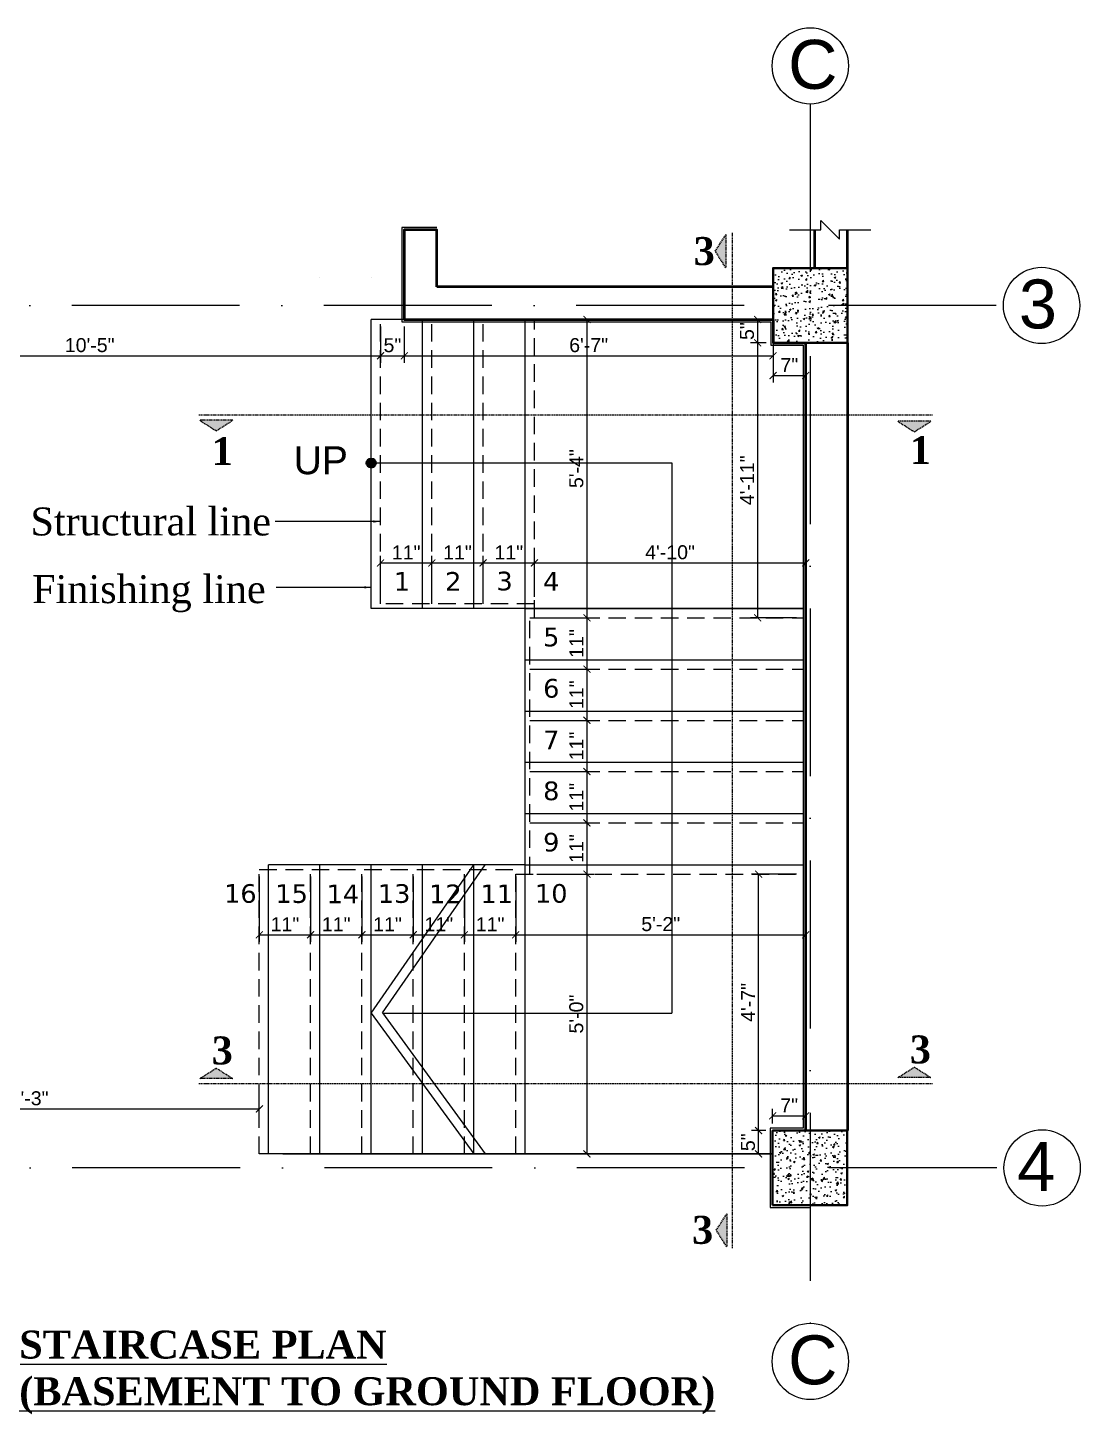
# Model space of a CAD drawing. Header units: inches. Extents: x 10755 to 33653, y -10992 to 10708.
# Drawn here: x 25445 to 25670.7, y 4046.9 to 4344.3 of the extents above; entities that cross this region are included whole.
import ezdxf

# ---------------------------------------------------------------- set-up
doc = ezdxf.new("R2010")
doc.units = ezdxf.units.IN
doc.header["$MEASUREMENT"] = 0
doc.linetypes.add('ACAD_ISO10W100', pattern=[18, 12, -3, 0, -3])
doc.linetypes.add('HIDDEN', pattern=[0.375, 0.25, -0.125])
for name, color, linetype, lineweight in [('arrow line', 54, 'Continuous', 9), ('beam in plan', 241, 'HIDDEN', 20), ('centerline', 9, 'ACAD_ISO10W100', 5), ('col', 1, 'Continuous', 30), ('dimension element- 8', 5, 'Continuous', 13), ('DIMINSION', 5, 'Continuous', 15), ('hatch', 33, 'Continuous', 5), ('hatch- rcc', 252, 'Continuous', 5), ('hidden line', 4, 'HIDDEN', 9), ('Pillar', 11, 'Continuous', 25), ('plaster line', 160, 'Continuous', 9), ('STAIRCASE', 143, 'Continuous', 15), ('Text', 150, 'Continuous', 18), ('text detail- 8', 115, 'Continuous', 18), ('text- 8', 115, 'Continuous', 18), ('title text 1', 113, 'Continuous', 25), ('wall', 1, 'Continuous', 35)]:
    doc.layers.add(name, color=color, linetype=linetype, lineweight=lineweight)
doc.layers.add('T-TEXT', color=230, linetype='Continuous')
doc.layers.get('DIMINSION').off()
doc.styles.add('arial', font='arial.ttf')
doc.styles.add('Prajwal', font='stylu.ttf', dxfattribs={"height": 9})
doc.styles.get("Standard").update_dxf_attribs({"font": 'arial.ttf'})
doc.styles.add('suren', font='times.ttf', dxfattribs={"height": 4})
doc.dimstyles.new('s3', dxfattribs={"dimscale": 3, "dimtxt": 1, "dimasz": 0.5, "dimexe": 0.5, "dimexo": 0.5, "dimgap": 0.25, "dimtad": 1, "dimzin": 3, "dimdsep": 46, "dimlunit": 4, "dimtxsty": 'Standard', "dimblk": 'ARCHTICK', "dimcen": 0, "dimclrd": 256, "dimclre": 256, "dimclrt": 6, "dimadec": 0, "dimazin": 0, "dimtfac": 0.5, "dimtix": 1, "dimtmove": 1, "dimatfit": 3, "dimfxl": 0.5, "dimfrac": 1, "dimtolj": 1, "dimtzin": 0, "dimarcsym": 1})

# ---------------------------------------------------------------- blocks, each defined once
blk = doc.blocks.new('ETERWEWE')
at = {"layer": 'hatch- rcc', "linetype": 'Continuous', "ltscale": 30}
h = blk.add_hatch(dxfattribs=at)
h.set_pattern_fill('AR-CONC', color=256, scale=0.5, style=0)
h.set_pattern_definition([(50, (0, 0), (3.586300913, -0.313760675), [0.375, -4.125]), (355, (0, 0), (-0.69375667, 3.76096067), [0.3, -3.3]), (100.4514445, (0.299, -0.026), (2.89254423, 3.447199955), [0.31870096, -3.50571056]), (46.1842, (0, 1), (5.33620665, -0.8275964), [0.5625, -6.1875]), (96.6356355, (0.4447, 0.931), (4.67330973, 4.870593), [0.47805171, -5.2585688]), (351.184164, (0, 1), (4.67330973, 4.870593), [0.45, -4.95]), (21, (0.5, 0.75), (2.98453526, -2.013094453), [0.375, -4.125]), (326, (0.5, 0.75), (1.21657666, 3.625750225), [0.3, -3.3]), (71.4514447, (0.7487, 0.5822), (4.20111188, 1.612655764), [0.31870095, -3.50571056]), (37.5, (0, 0), (0.060799277, 1.664469269), [0, -3.26, 0, -3.35, 0, -3.3125]), (7.5, (0, 0), (1.315347687, 1.97205856), [0, -1.91, 0, -3.185, 0, -1.2625]), (327.5, (-1.115, 0), (2.669112181, -0.112774359), [0, -1.25, 0, -3.9, 0, -5.175]), (317.5, (-1.615, 0), (2.915930847, 0.50052491), [0, -1.625, 0, -2.59, 0, -3.675])])
h.paths.add_polyline_path([(159423.23, -3794.58), (159439.23, -3794.58), (159439.23, -3778.58), (159423.23, -3778.58)])
at = {"layer": 'col', "linetype": 'Continuous', "ltscale": 30}
blk.add_lwpolyline([(159423.23, -3794.58), (159423.23, -3778.58), (159439.23, -3778.58), (159439.23, -3794.58), (159423.23, -3794.58)], dxfattribs=at)
blk = doc.blocks.new('_ArchTick')
at = {"color": 0, "const_width": 0.15}
blk.add_lwpolyline([(-0.5, -0.5), (0.5, 0.5)], dxfattribs=at)
blk = doc.blocks.new('*D2065')
at = {"layer": 'Defpoints', "color": 0, "transparency": 16777216}
for p in [(10750.19, -696.71), (10739.19, -705.47), (10750.19, -705.47)]:
    blk.add_point(p, dxfattribs=at)
at = {"layer": 'dimension element- 8', "lineweight": -2, "transparency": 16777216}
for p, q in [((10739.19, -703.97), (10739.19, -695.21)), ((10750.19, -703.97), (10750.19, -695.21)), ((10739.19, -696.71), (10750.19, -696.71))]:
    blk.add_line(p, q, dxfattribs=at)
at = {"layer": 'dimension element- 8', "lineweight": -2, "transparency": 16777216, "xscale": 1.5, "yscale": 1.5, "zscale": 1.5, "rotation": 180}
blk.add_blockref('_ArchTick', (10739.19, -696.71), dxfattribs=at)
at = {"layer": 'dimension element- 8', "lineweight": -2, "transparency": 16777216, "xscale": 1.5, "yscale": 1.5, "zscale": 1.5}
blk.add_blockref('_ArchTick', (10750.19, -696.71), dxfattribs=at)
at = {"layer": 'dimension element- 8', "color": 6, "transparency": 16777216, "insert": (10744.69, -694.45), "char_height": 3, "attachment_point": 5}
blk.add_mtext('\\A1;11"', dxfattribs=at)
blk = doc.blocks.new('*D2066')
at = {"layer": 'Defpoints', "color": 0, "transparency": 16777216}
for p in [(10761.19, -696.71), (10750.19, -705.47), (10761.19, -705.47)]:
    blk.add_point(p, dxfattribs=at)
at = {"layer": 'dimension element- 8', "lineweight": -2, "transparency": 16777216}
for p, q in [((10750.19, -703.97), (10750.19, -695.21)), ((10761.19, -703.97), (10761.19, -695.21)), ((10750.19, -696.71), (10761.19, -696.71))]:
    blk.add_line(p, q, dxfattribs=at)
at = {"layer": 'dimension element- 8', "lineweight": -2, "transparency": 16777216, "xscale": 1.5, "yscale": 1.5, "zscale": 1.5, "rotation": 180}
blk.add_blockref('_ArchTick', (10750.19, -696.71), dxfattribs=at)
at = {"layer": 'dimension element- 8', "lineweight": -2, "transparency": 16777216, "xscale": 1.5, "yscale": 1.5, "zscale": 1.5}
blk.add_blockref('_ArchTick', (10761.19, -696.71), dxfattribs=at)
at = {"layer": 'dimension element- 8', "color": 6, "transparency": 16777216, "insert": (10755.69, -694.45), "char_height": 3, "attachment_point": 5}
blk.add_mtext('\\A1;11"', dxfattribs=at)
blk = doc.blocks.new('*D2067')
at = {"layer": 'Defpoints', "color": 0, "transparency": 16777216}
for p in [(10772.2, -696.71), (10761.19, -705.47), (10772.2, -705.51)]:
    blk.add_point(p, dxfattribs=at)
at = {"layer": 'dimension element- 8', "lineweight": -2, "transparency": 16777216}
for p, q in [((10761.19, -703.97), (10761.19, -695.21)), ((10772.2, -704.01), (10772.2, -695.21)), ((10761.19, -696.71), (10772.2, -696.71))]:
    blk.add_line(p, q, dxfattribs=at)
at = {"layer": 'dimension element- 8', "lineweight": -2, "transparency": 16777216, "xscale": 1.5, "yscale": 1.5, "zscale": 1.5, "rotation": 180}
blk.add_blockref('_ArchTick', (10761.19, -696.71), dxfattribs=at)
at = {"layer": 'dimension element- 8', "lineweight": -2, "transparency": 16777216, "xscale": 1.5, "yscale": 1.5, "zscale": 1.5}
blk.add_blockref('_ArchTick', (10772.2, -696.71), dxfattribs=at)
at = {"layer": 'dimension element- 8', "color": 6, "transparency": 16777216, "insert": (10766.7, -694.45), "char_height": 3, "attachment_point": 5}
blk.add_mtext('\\A1;11"', dxfattribs=at)
blk = doc.blocks.new('*D2050')
at = {"layer": 'Defpoints', "color": 0, "transparency": 16777216}
for p in [(10830.38, -696.71), (10772.2, -705.51), (10830.38, -706.47)]:
    blk.add_point(p, dxfattribs=at)
at = {"layer": 'dimension element- 8', "lineweight": -2, "transparency": 16777216}
for p, q in [((10772.2, -704.01), (10772.2, -695.21)), ((10830.38, -704.97), (10830.38, -695.21)), ((10772.2, -696.71), (10830.38, -696.71))]:
    blk.add_line(p, q, dxfattribs=at)
at = {"layer": 'dimension element- 8', "lineweight": -2, "transparency": 16777216, "xscale": 1.5, "yscale": 1.5, "zscale": 1.5, "rotation": 180}
blk.add_blockref('_ArchTick', (10772.2, -696.71), dxfattribs=at)
at = {"layer": 'dimension element- 8', "lineweight": -2, "transparency": 16777216, "xscale": 1.5, "yscale": 1.5, "zscale": 1.5}
blk.add_blockref('_ArchTick', (10830.38, -696.71), dxfattribs=at)
at = {"layer": 'dimension element- 8', "color": 6, "transparency": 16777216, "insert": (10801.29, -694.43), "char_height": 3, "attachment_point": 5}
blk.add_mtext('\\A1;4\'-10"', dxfattribs=at)
blk = doc.blocks.new('*D2068')
at = {"layer": 'Defpoints', "color": 0, "transparency": 16777216}
for p in [(10772.2, -644.47), (10772.2, -708.47), (10783.47, -708.47)]:
    blk.add_point(p, dxfattribs=at)
at = {"layer": 'dimension element- 8', "lineweight": -2, "transparency": 16777216}
for p, q in [((10773.7, -644.47), (10784.97, -644.47)), ((10783.47, -644.47), (10783.47, -708.47)), ((10773.7, -708.47), (10784.97, -708.47))]:
    blk.add_line(p, q, dxfattribs=at)
at = {"layer": 'dimension element- 8', "lineweight": -2, "transparency": 16777216, "xscale": 1.5, "yscale": 1.5, "zscale": 1.5}
for p, rotation in [((10783.47, -644.47), 90), ((10783.47, -708.47), 270)]:
    blk.add_blockref('_ArchTick', p, dxfattribs=dict(at, rotation=rotation))
at = {"layer": 'dimension element- 8', "color": 6, "transparency": 16777216, "insert": (10781.2, -676.47), "char_height": 3, "attachment_point": 5, "rotation": 90}
blk.add_mtext('\\A1;5\'-4"', dxfattribs=at)
blk = doc.blocks.new('*D2069')
at = {"layer": 'Defpoints', "color": 0, "transparency": 16777216}
for p in [(10772.2, -708.47), (10771.2, -719.47), (10783.47, -719.47)]:
    blk.add_point(p, dxfattribs=at)
at = {"layer": 'dimension element- 8', "lineweight": -2, "transparency": 16777216}
for p, q in [((10773.7, -708.47), (10784.97, -708.47)), ((10783.47, -708.47), (10783.47, -719.47)), ((10772.7, -719.47), (10784.97, -719.47))]:
    blk.add_line(p, q, dxfattribs=at)
at = {"layer": 'dimension element- 8', "lineweight": -2, "transparency": 16777216, "xscale": 1.5, "yscale": 1.5, "zscale": 1.5}
for p, rotation in [((10783.47, -708.47), 90), ((10783.47, -719.47), 270)]:
    blk.add_blockref('_ArchTick', p, dxfattribs=dict(at, rotation=rotation))
at = {"layer": 'dimension element- 8', "color": 6, "transparency": 16777216, "insert": (10781.21, -713.97), "char_height": 3, "attachment_point": 5, "rotation": 90}
blk.add_mtext('\\A1;11"', dxfattribs=at)
blk = doc.blocks.new('*D2070')
at = {"layer": 'Defpoints', "color": 0, "transparency": 16777216}
for p in [(10771.2, -719.47), (10771.2, -730.47), (10783.47, -730.47)]:
    blk.add_point(p, dxfattribs=at)
at = {"layer": 'dimension element- 8', "lineweight": -2, "transparency": 16777216}
for p, q in [((10772.7, -719.47), (10784.97, -719.47)), ((10783.47, -719.47), (10783.47, -730.47)), ((10772.7, -730.47), (10784.97, -730.47))]:
    blk.add_line(p, q, dxfattribs=at)
at = {"layer": 'dimension element- 8', "lineweight": -2, "transparency": 16777216, "xscale": 1.5, "yscale": 1.5, "zscale": 1.5}
for p, rotation in [((10783.47, -719.47), 90), ((10783.47, -730.47), 270)]:
    blk.add_blockref('_ArchTick', p, dxfattribs=dict(at, rotation=rotation))
at = {"layer": 'dimension element- 8', "color": 6, "transparency": 16777216, "insert": (10781.21, -724.97), "char_height": 3, "attachment_point": 5, "rotation": 90}
blk.add_mtext('\\A1;11"', dxfattribs=at)
blk = doc.blocks.new('*D2071')
at = {"layer": 'Defpoints', "color": 0, "transparency": 16777216}
for p in [(10771.2, -730.47), (10771.2, -741.47), (10783.47, -741.47)]:
    blk.add_point(p, dxfattribs=at)
at = {"layer": 'dimension element- 8', "lineweight": -2, "transparency": 16777216}
for p, q in [((10772.7, -730.47), (10784.97, -730.47)), ((10783.47, -730.47), (10783.47, -741.47)), ((10772.7, -741.47), (10784.97, -741.47))]:
    blk.add_line(p, q, dxfattribs=at)
at = {"layer": 'dimension element- 8', "lineweight": -2, "transparency": 16777216, "xscale": 1.5, "yscale": 1.5, "zscale": 1.5}
for p, rotation in [((10783.47, -730.47), 90), ((10783.47, -741.47), 270)]:
    blk.add_blockref('_ArchTick', p, dxfattribs=dict(at, rotation=rotation))
at = {"layer": 'dimension element- 8', "color": 6, "transparency": 16777216, "insert": (10781.21, -735.97), "char_height": 3, "attachment_point": 5, "rotation": 90}
blk.add_mtext('\\A1;11"', dxfattribs=at)
blk = doc.blocks.new('*D2072')
at = {"layer": 'Defpoints', "color": 0, "transparency": 16777216}
for p in [(10771.2, -741.47), (10771.2, -752.47), (10783.47, -752.47)]:
    blk.add_point(p, dxfattribs=at)
at = {"layer": 'dimension element- 8', "lineweight": -2, "transparency": 16777216}
for p, q in [((10772.7, -741.47), (10784.97, -741.47)), ((10783.47, -741.47), (10783.47, -752.47)), ((10772.7, -752.47), (10784.97, -752.47))]:
    blk.add_line(p, q, dxfattribs=at)
at = {"layer": 'dimension element- 8', "lineweight": -2, "transparency": 16777216, "xscale": 1.5, "yscale": 1.5, "zscale": 1.5}
for p, rotation in [((10783.47, -741.47), 90), ((10783.47, -752.47), 270)]:
    blk.add_blockref('_ArchTick', p, dxfattribs=dict(at, rotation=rotation))
at = {"layer": 'dimension element- 8', "color": 6, "transparency": 16777216, "insert": (10781.21, -746.97), "char_height": 3, "attachment_point": 5, "rotation": 90}
blk.add_mtext('\\A1;11"', dxfattribs=at)
blk = doc.blocks.new('*D2073')
at = {"layer": 'Defpoints', "color": 0, "transparency": 16777216}
for p in [(10771.2, -752.47), (10771.2, -763.47), (10783.47, -763.47)]:
    blk.add_point(p, dxfattribs=at)
at = {"layer": 'dimension element- 8', "lineweight": -2, "transparency": 16777216}
for p, q in [((10772.7, -752.47), (10784.97, -752.47)), ((10783.47, -752.47), (10783.47, -763.47)), ((10772.7, -763.47), (10784.97, -763.47))]:
    blk.add_line(p, q, dxfattribs=at)
at = {"layer": 'dimension element- 8', "lineweight": -2, "transparency": 16777216, "xscale": 1.5, "yscale": 1.5, "zscale": 1.5}
for p, rotation in [((10783.47, -752.47), 90), ((10783.47, -763.47), 270)]:
    blk.add_blockref('_ArchTick', p, dxfattribs=dict(at, rotation=rotation))
at = {"layer": 'dimension element- 8', "color": 6, "transparency": 16777216, "insert": (10781.21, -757.97), "char_height": 3, "attachment_point": 5, "rotation": 90}
blk.add_mtext('\\A1;11"', dxfattribs=at)
blk = doc.blocks.new('*D2074')
at = {"layer": 'Defpoints', "color": 0, "transparency": 16777216}
for p in [(10771.2, -763.47), (10770.2, -823.47), (10783.47, -823.47)]:
    blk.add_point(p, dxfattribs=at)
at = {"layer": 'dimension element- 8', "lineweight": -2, "transparency": 16777216}
for p, q in [((10772.7, -763.47), (10784.97, -763.47)), ((10783.47, -763.47), (10783.47, -823.47)), ((10771.7, -823.47), (10784.97, -823.47))]:
    blk.add_line(p, q, dxfattribs=at)
at = {"layer": 'dimension element- 8', "lineweight": -2, "transparency": 16777216, "xscale": 1.5, "yscale": 1.5, "zscale": 1.5}
for p, rotation in [((10783.47, -763.47), 90), ((10783.47, -823.47), 270)]:
    blk.add_blockref('_ArchTick', p, dxfattribs=dict(at, rotation=rotation))
at = {"layer": 'dimension element- 8', "color": 6, "transparency": 16777216, "insert": (10781.19, -793.47), "char_height": 3, "attachment_point": 5, "rotation": 90}
blk.add_mtext('\\A1;5\'-0"', dxfattribs=at)
blk = doc.blocks.new('*D2075')
at = {"layer": 'Defpoints', "color": 0, "transparency": 16777216}
for p in [(10713.19, -762.5), (10724.19, -762.5), (10724.19, -776.47)]:
    blk.add_point(p, dxfattribs=at)
at = {"layer": 'dimension element- 8', "lineweight": -2, "transparency": 16777216}
for p, q in [((10713.19, -764), (10713.19, -777.97)), ((10724.19, -764), (10724.19, -777.97)), ((10713.19, -776.47), (10724.19, -776.47))]:
    blk.add_line(p, q, dxfattribs=at)
at = {"layer": 'dimension element- 8', "lineweight": -2, "transparency": 16777216, "xscale": 1.5, "yscale": 1.5, "zscale": 1.5, "rotation": 180}
blk.add_blockref('_ArchTick', (10713.19, -776.47), dxfattribs=at)
at = {"layer": 'dimension element- 8', "lineweight": -2, "transparency": 16777216, "xscale": 1.5, "yscale": 1.5, "zscale": 1.5}
blk.add_blockref('_ArchTick', (10724.19, -776.47), dxfattribs=at)
at = {"layer": 'dimension element- 8', "color": 6, "transparency": 16777216, "insert": (10718.69, -774.21), "char_height": 3, "attachment_point": 5}
blk.add_mtext('\\A1;11"', dxfattribs=at)
blk = doc.blocks.new('*D2076')
at = {"layer": 'Defpoints', "color": 0, "transparency": 16777216}
for p in [(10724.19, -762.5), (10735.19, -762.49), (10735.19, -776.47)]:
    blk.add_point(p, dxfattribs=at)
at = {"layer": 'dimension element- 8', "lineweight": -2, "transparency": 16777216}
for p, q in [((10724.19, -764), (10724.19, -777.97)), ((10735.19, -763.99), (10735.19, -777.97)), ((10724.19, -776.47), (10735.19, -776.47))]:
    blk.add_line(p, q, dxfattribs=at)
at = {"layer": 'dimension element- 8', "lineweight": -2, "transparency": 16777216, "xscale": 1.5, "yscale": 1.5, "zscale": 1.5, "rotation": 180}
blk.add_blockref('_ArchTick', (10724.19, -776.47), dxfattribs=at)
at = {"layer": 'dimension element- 8', "lineweight": -2, "transparency": 16777216, "xscale": 1.5, "yscale": 1.5, "zscale": 1.5}
blk.add_blockref('_ArchTick', (10735.19, -776.47), dxfattribs=at)
at = {"layer": 'dimension element- 8', "color": 6, "transparency": 16777216, "insert": (10729.69, -774.21), "char_height": 3, "attachment_point": 5}
blk.add_mtext('\\A1;11"', dxfattribs=at)
blk = doc.blocks.new('*D2077')
at = {"layer": 'Defpoints', "color": 0, "transparency": 16777216}
for p in [(10735.19, -762.49), (10746.19, -762.49), (10746.19, -776.47)]:
    blk.add_point(p, dxfattribs=at)
at = {"layer": 'dimension element- 8', "lineweight": -2, "transparency": 16777216}
for p, q in [((10735.19, -763.99), (10735.19, -777.97)), ((10746.19, -763.99), (10746.19, -777.97)), ((10735.19, -776.47), (10746.19, -776.47))]:
    blk.add_line(p, q, dxfattribs=at)
at = {"layer": 'dimension element- 8', "lineweight": -2, "transparency": 16777216, "xscale": 1.5, "yscale": 1.5, "zscale": 1.5, "rotation": 180}
blk.add_blockref('_ArchTick', (10735.19, -776.47), dxfattribs=at)
at = {"layer": 'dimension element- 8', "lineweight": -2, "transparency": 16777216, "xscale": 1.5, "yscale": 1.5, "zscale": 1.5}
blk.add_blockref('_ArchTick', (10746.19, -776.47), dxfattribs=at)
at = {"layer": 'dimension element- 8', "color": 6, "transparency": 16777216, "insert": (10740.69, -774.21), "char_height": 3, "attachment_point": 5}
blk.add_mtext('\\A1;11"', dxfattribs=at)
blk = doc.blocks.new('*D2078')
at = {"layer": 'Defpoints', "color": 0, "transparency": 16777216}
for p in [(10746.19, -762.49), (10757.19, -762.48), (10757.19, -776.47)]:
    blk.add_point(p, dxfattribs=at)
at = {"layer": 'dimension element- 8', "lineweight": -2, "transparency": 16777216}
for p, q in [((10746.19, -763.99), (10746.19, -777.97)), ((10757.19, -763.98), (10757.19, -777.97)), ((10746.19, -776.47), (10757.19, -776.47))]:
    blk.add_line(p, q, dxfattribs=at)
at = {"layer": 'dimension element- 8', "lineweight": -2, "transparency": 16777216, "xscale": 1.5, "yscale": 1.5, "zscale": 1.5, "rotation": 180}
blk.add_blockref('_ArchTick', (10746.19, -776.47), dxfattribs=at)
at = {"layer": 'dimension element- 8', "lineweight": -2, "transparency": 16777216, "xscale": 1.5, "yscale": 1.5, "zscale": 1.5}
blk.add_blockref('_ArchTick', (10757.19, -776.47), dxfattribs=at)
at = {"layer": 'dimension element- 8', "color": 6, "transparency": 16777216, "insert": (10751.69, -774.21), "char_height": 3, "attachment_point": 5}
blk.add_mtext('\\A1;11"', dxfattribs=at)
blk = doc.blocks.new('*D2079')
at = {"layer": 'Defpoints', "color": 0, "transparency": 16777216}
for p in [(10757.19, -762.48), (10768.2, -762.48), (10768.2, -776.47)]:
    blk.add_point(p, dxfattribs=at)
at = {"layer": 'dimension element- 8', "lineweight": -2, "transparency": 16777216}
for p, q in [((10757.19, -763.98), (10757.19, -777.97)), ((10768.2, -763.98), (10768.2, -777.97)), ((10757.19, -776.47), (10768.2, -776.47))]:
    blk.add_line(p, q, dxfattribs=at)
at = {"layer": 'dimension element- 8', "lineweight": -2, "transparency": 16777216, "xscale": 1.5, "yscale": 1.5, "zscale": 1.5, "rotation": 180}
blk.add_blockref('_ArchTick', (10757.19, -776.47), dxfattribs=at)
at = {"layer": 'dimension element- 8', "lineweight": -2, "transparency": 16777216, "xscale": 1.5, "yscale": 1.5, "zscale": 1.5}
blk.add_blockref('_ArchTick', (10768.2, -776.47), dxfattribs=at)
at = {"layer": 'dimension element- 8', "color": 6, "transparency": 16777216, "insert": (10762.7, -774.21), "char_height": 3, "attachment_point": 5}
blk.add_mtext('\\A1;11"', dxfattribs=at)
blk = doc.blocks.new('*D2080')
at = {"layer": 'Defpoints', "color": 0, "transparency": 16777216}
for p in [(10768.2, -762.48), (10830.38, -763.67), (10830.38, -776.47)]:
    blk.add_point(p, dxfattribs=at)
at = {"layer": 'dimension element- 8', "lineweight": -2, "transparency": 16777216}
for p, q in [((10768.2, -763.98), (10768.2, -777.97)), ((10830.38, -765.17), (10830.38, -777.97)), ((10768.2, -776.47), (10830.38, -776.47))]:
    blk.add_line(p, q, dxfattribs=at)
at = {"layer": 'dimension element- 8', "lineweight": -2, "transparency": 16777216, "xscale": 1.5, "yscale": 1.5, "zscale": 1.5, "rotation": 180}
blk.add_blockref('_ArchTick', (10768.2, -776.47), dxfattribs=at)
at = {"layer": 'dimension element- 8', "lineweight": -2, "transparency": 16777216, "xscale": 1.5, "yscale": 1.5, "zscale": 1.5}
blk.add_blockref('_ArchTick', (10830.38, -776.47), dxfattribs=at)
at = {"layer": 'dimension element- 8', "color": 6, "transparency": 16777216, "insert": (10799.29, -774.19), "char_height": 3, "attachment_point": 5}
blk.add_mtext('\\A1;5\'-2"', dxfattribs=at)
blk = doc.blocks.new('*D2081')
at = {"layer": 'Defpoints', "color": 0, "transparency": 16777216}
for p in [(10713.19, -813.83), (10614.43, -818.47), (10713.19, -818.47)]:
    blk.add_point(p, dxfattribs=at)
at = {"layer": 'dimension element- 8', "lineweight": -2, "transparency": 16777216}
for p, q in [((10614.43, -816.97), (10614.43, -812.33)), ((10614.43, -813.83), (10713.19, -813.83)), ((10713.19, -816.97), (10713.19, -812.33))]:
    blk.add_line(p, q, dxfattribs=at)
at = {"layer": 'dimension element- 8', "lineweight": -2, "transparency": 16777216, "xscale": 1.5, "yscale": 1.5, "zscale": 1.5, "rotation": 180}
blk.add_blockref('_ArchTick', (10614.43, -813.83), dxfattribs=at)
at = {"layer": 'dimension element- 8', "lineweight": -2, "transparency": 16777216, "xscale": 1.5, "yscale": 1.5, "zscale": 1.5}
blk.add_blockref('_ArchTick', (10713.19, -813.83), dxfattribs=at)
at = {"layer": 'dimension element- 8', "color": 6, "transparency": 16777216, "insert": (10663.81, -811.55), "char_height": 3, "attachment_point": 5}
blk.add_mtext('\\A1;8\'-3"', dxfattribs=at)
blk = doc.blocks.new('*D2082')
at = {"layer": 'Defpoints', "color": 0, "transparency": 16777216}
for p in [(10820.29, -818.47), (10823.3, -818.47), (10822.8, -823.47)]:
    blk.add_point(p, dxfattribs=at)
at = {"layer": 'dimension element- 8', "lineweight": -2, "transparency": 16777216}
for p, q in [((10821.8, -818.47), (10818.79, -818.47)), ((10820.29, -823.47), (10820.29, -818.47)), ((10821.3, -823.47), (10818.79, -823.47))]:
    blk.add_line(p, q, dxfattribs=at)
at = {"layer": 'dimension element- 8', "lineweight": -2, "transparency": 16777216, "xscale": 1.5, "yscale": 1.5, "zscale": 1.5}
for p, rotation in [((10820.29, -818.47), 90), ((10820.29, -823.47), 270)]:
    blk.add_blockref('_ArchTick', p, dxfattribs=dict(at, rotation=rotation))
at = {"layer": 'dimension element- 8', "color": 6, "transparency": 16777216, "insert": (10818.02, -820.97), "char_height": 3, "attachment_point": 5, "rotation": 90}
blk.add_mtext('\\A1;5"', dxfattribs=at)
blk = doc.blocks.new('*D2083')
at = {"layer": 'Defpoints', "color": 0, "transparency": 16777216}
for p in [(10830.38, -815.31), (10823.3, -818.47), (10830.38, -818.47)]:
    blk.add_point(p, dxfattribs=at)
at = {"layer": 'dimension element- 8', "lineweight": -2, "transparency": 16777216}
for p, q in [((10823.3, -816.97), (10823.3, -813.81)), ((10830.38, -816.97), (10830.38, -813.81)), ((10823.3, -815.31), (10830.38, -815.31))]:
    blk.add_line(p, q, dxfattribs=at)
at = {"layer": 'dimension element- 8', "lineweight": -2, "transparency": 16777216, "xscale": 1.5, "yscale": 1.5, "zscale": 1.5, "rotation": 180}
blk.add_blockref('_ArchTick', (10823.3, -815.31), dxfattribs=at)
at = {"layer": 'dimension element- 8', "lineweight": -2, "transparency": 16777216, "xscale": 1.5, "yscale": 1.5, "zscale": 1.5}
blk.add_blockref('_ArchTick', (10830.38, -815.31), dxfattribs=at)
at = {"layer": 'dimension element- 8', "color": 6, "transparency": 16777216, "insert": (10826.84, -813.06), "char_height": 3, "attachment_point": 5}
blk.add_mtext('\\A1;7"', dxfattribs=at)
blk = doc.blocks.new('*D2084')
at = {"layer": 'Defpoints', "color": 0, "transparency": 16777216}
for p in [(10820.29, -763.47), (10829.88, -763.47), (10823.3, -818.47)]:
    blk.add_point(p, dxfattribs=at)
at = {"layer": 'dimension element- 8', "lineweight": -2, "transparency": 16777216}
for p, q in [((10828.38, -763.47), (10818.79, -763.47)), ((10820.29, -818.47), (10820.29, -763.47)), ((10821.8, -818.47), (10818.79, -818.47))]:
    blk.add_line(p, q, dxfattribs=at)
at = {"layer": 'dimension element- 8', "lineweight": -2, "transparency": 16777216, "xscale": 1.5, "yscale": 1.5, "zscale": 1.5}
for p, rotation in [((10820.29, -763.47), 90), ((10820.29, -818.47), 270)]:
    blk.add_blockref('_ArchTick', p, dxfattribs=dict(at, rotation=rotation))
at = {"layer": 'dimension element- 8', "color": 6, "transparency": 16777216, "insert": (10818.04, -790.97), "char_height": 3, "attachment_point": 5, "rotation": 90}
blk.add_mtext('\\A1;4\'-7"', dxfattribs=at)
blk = doc.blocks.new('*D2051')
at = {"layer": 'Defpoints', "color": 0, "transparency": 16777216}
for p in [(10823.38, -644.47), (10820.08, -649.47), (10823.38, -649.47)]:
    blk.add_point(p, dxfattribs=at)
at = {"layer": 'dimension element- 8', "lineweight": -2, "transparency": 16777216}
for p, q in [((10821.88, -644.47), (10818.58, -644.47)), ((10820.08, -644.47), (10820.08, -649.47)), ((10821.88, -649.47), (10818.58, -649.47))]:
    blk.add_line(p, q, dxfattribs=at)
at = {"layer": 'dimension element- 8', "lineweight": -2, "transparency": 16777216, "xscale": 1.5, "yscale": 1.5, "zscale": 1.5}
for p, rotation in [((10820.08, -644.47), 90), ((10820.08, -649.47), 270)]:
    blk.add_blockref('_ArchTick', p, dxfattribs=dict(at, rotation=rotation))
at = {"layer": 'dimension element- 8', "color": 6, "transparency": 16777216, "insert": (10817.8, -646.97), "char_height": 3, "attachment_point": 5, "rotation": 90}
blk.add_mtext('\\A1;5"', dxfattribs=at)
blk = doc.blocks.new('*D2085')
at = {"layer": 'Defpoints', "color": 0, "transparency": 16777216}
for p in [(10823.38, -649.47), (10820.08, -708.47), (10829.88, -708.47)]:
    blk.add_point(p, dxfattribs=at)
at = {"layer": 'dimension element- 8', "lineweight": -2, "transparency": 16777216}
for p, q in [((10821.88, -649.47), (10818.58, -649.47)), ((10820.08, -649.47), (10820.08, -708.47)), ((10828.38, -708.47), (10818.58, -708.47))]:
    blk.add_line(p, q, dxfattribs=at)
at = {"layer": 'dimension element- 8', "lineweight": -2, "transparency": 16777216, "xscale": 1.5, "yscale": 1.5, "zscale": 1.5}
for p, rotation in [((10820.08, -649.47), 90), ((10820.08, -708.47), 270)]:
    blk.add_blockref('_ArchTick', p, dxfattribs=dict(at, rotation=rotation))
at = {"layer": 'dimension element- 8', "color": 6, "transparency": 16777216, "insert": (10817.82, -678.97), "char_height": 3, "attachment_point": 5, "rotation": 90}
blk.add_mtext('\\A1;4\'-11"', dxfattribs=at)
blk = doc.blocks.new('*D2086')
at = {"layer": 'Defpoints', "color": 0, "transparency": 16777216}
for p in [(10823.38, -649.47), (10830.38, -649.47), (10830.38, -656.51)]:
    blk.add_point(p, dxfattribs=at)
at = {"layer": 'dimension element- 8', "lineweight": -2, "transparency": 16777216}
for p, q in [((10823.38, -650.97), (10823.38, -658.01)), ((10830.38, -650.97), (10830.38, -658.01)), ((10823.38, -656.51), (10830.38, -656.51))]:
    blk.add_line(p, q, dxfattribs=at)
at = {"layer": 'dimension element- 8', "lineweight": -2, "transparency": 16777216, "xscale": 1.5, "yscale": 1.5, "zscale": 1.5, "rotation": 180}
blk.add_blockref('_ArchTick', (10823.38, -656.51), dxfattribs=at)
at = {"layer": 'dimension element- 8', "lineweight": -2, "transparency": 16777216, "xscale": 1.5, "yscale": 1.5, "zscale": 1.5}
blk.add_blockref('_ArchTick', (10830.38, -656.51), dxfattribs=at)
at = {"layer": 'dimension element- 8', "color": 6, "transparency": 16777216, "insert": (10826.88, -654.26), "char_height": 3, "attachment_point": 5}
blk.add_mtext('\\A1;7"', dxfattribs=at)
blk = doc.blocks.new('*D2062')
at = {"layer": 'Defpoints', "color": 0, "transparency": 16777216}
for p in [(10739.19, -644.47), (10614.43, -649.47), (10739.19, -652.28)]:
    blk.add_point(p, dxfattribs=at)
at = {"layer": 'dimension element- 8', "lineweight": -2, "transparency": 16777216}
for p, q in [((10739.19, -645.97), (10739.19, -653.78)), ((10614.43, -650.97), (10614.43, -653.78)), ((10614.43, -652.28), (10739.19, -652.28))]:
    blk.add_line(p, q, dxfattribs=at)
at = {"layer": 'dimension element- 8', "lineweight": -2, "transparency": 16777216, "xscale": 1.5, "yscale": 1.5, "zscale": 1.5, "rotation": 180}
blk.add_blockref('_ArchTick', (10614.43, -652.28), dxfattribs=at)
at = {"layer": 'dimension element- 8', "lineweight": -2, "transparency": 16777216, "xscale": 1.5, "yscale": 1.5, "zscale": 1.5}
blk.add_blockref('_ArchTick', (10739.19, -652.28), dxfattribs=at)
at = {"layer": 'dimension element- 8', "color": 6, "transparency": 16777216, "insert": (10676.81, -650), "char_height": 3, "attachment_point": 5}
blk.add_mtext('\\A1;10\'-5"', dxfattribs=at)
blk = doc.blocks.new('*D2063')
at = {"layer": 'Defpoints', "color": 0, "transparency": 16777216}
for p in [(10739.19, -644.47), (10744.29, -644.47), (10744.29, -652.28)]:
    blk.add_point(p, dxfattribs=at)
at = {"layer": 'dimension element- 8', "lineweight": -2, "transparency": 16777216}
for p, q in [((10739.19, -645.97), (10739.19, -653.78)), ((10744.29, -645.97), (10744.29, -653.78)), ((10739.19, -652.28), (10744.29, -652.28))]:
    blk.add_line(p, q, dxfattribs=at)
at = {"layer": 'dimension element- 8', "lineweight": -2, "transparency": 16777216, "xscale": 1.5, "yscale": 1.5, "zscale": 1.5, "rotation": 180}
blk.add_blockref('_ArchTick', (10739.19, -652.28), dxfattribs=at)
at = {"layer": 'dimension element- 8', "lineweight": -2, "transparency": 16777216, "xscale": 1.5, "yscale": 1.5, "zscale": 1.5}
blk.add_blockref('_ArchTick', (10744.29, -652.28), dxfattribs=at)
at = {"layer": 'dimension element- 8', "color": 6, "transparency": 16777216, "insert": (10741.74, -650.01), "char_height": 3, "attachment_point": 5}
blk.add_mtext('\\A1;5"', dxfattribs=at)
blk = doc.blocks.new('*D2064')
at = {"layer": 'Defpoints', "color": 0, "transparency": 16777216}
for p in [(10744.29, -644.47), (10823.38, -644.47), (10823.38, -652.28)]:
    blk.add_point(p, dxfattribs=at)
at = {"layer": 'dimension element- 8', "lineweight": -2, "transparency": 16777216}
for p, q in [((10744.29, -645.97), (10744.29, -653.78)), ((10823.38, -645.97), (10823.38, -653.78)), ((10744.29, -652.28), (10823.38, -652.28))]:
    blk.add_line(p, q, dxfattribs=at)
at = {"layer": 'dimension element- 8', "lineweight": -2, "transparency": 16777216, "xscale": 1.5, "yscale": 1.5, "zscale": 1.5, "rotation": 180}
blk.add_blockref('_ArchTick', (10744.29, -652.28), dxfattribs=at)
at = {"layer": 'dimension element- 8', "lineweight": -2, "transparency": 16777216, "xscale": 1.5, "yscale": 1.5, "zscale": 1.5}
blk.add_blockref('_ArchTick', (10823.38, -652.28), dxfattribs=at)
at = {"layer": 'dimension element- 8', "color": 6, "transparency": 16777216, "insert": (10783.83, -650), "char_height": 3, "attachment_point": 5}
blk.add_mtext('\\A1;6\'-7"', dxfattribs=at)
blk = doc.blocks.new('A$C55F06A0D')
for points in [[(660.395, 464.576), (658.141, 461.025), (660.395, 457.474)], [(554.646, 424.753), (551.095, 422.499), (547.544, 424.753)], [(704.384, 424.538), (700.833, 422.284), (697.282, 424.538)], [(554.646, 283.541), (551.095, 285.795), (547.544, 283.541)], [(704.384, 283.756), (700.833, 286.01), (697.282, 283.756)], [(660.61, 254.564), (658.356, 251.012), (660.61, 247.461)]]:
    blk.add_hatch(color=256).paths.add_polyline_path(points)
at = {"layer": 'Pillar', "ltscale": 100}
h = blk.add_hatch(color=256, dxfattribs=at)
edge = h.paths.add_edge_path()
edge.add_arc((584.334, 415.586), 1, 180, 540)
blk.add_hatch(color=256, dxfattribs=at).paths.add_polyline_path([(585.334, 415.589, 1), (583.334, 415.589, 1)])
for p, q in [((661.73, 464.946), (661.73, 247.196)), ((704.754, 425.873), (547.278, 425.873)), ((704.754, 282.421), (547.278, 282.421))]:
    blk.add_line(p, q)
for points in [[(658.141, 461.025), (660.395, 464.576), (660.395, 457.474)], [(551.095, 422.499), (554.646, 424.753), (547.544, 424.753)], [(700.833, 422.284), (704.384, 424.538), (697.282, 424.538)], [(551.095, 285.795), (554.646, 283.541), (547.544, 283.541)], [(700.833, 286.01), (704.384, 283.756), (697.282, 283.756)], [(658.356, 251.012), (660.61, 254.564), (660.61, 247.461)]]:
    blk.add_lwpolyline(points, close=True)
at = {"layer": 'arrow line'}
for p, q in [((584.334, 415.65), (648.847, 415.65)), ((648.847, 415.65), (648.847, 297.61)), ((584.334, 297.61), (606.334, 329.382)), ((586.786, 297.639), (608.766, 329.382)), ((584.334, 297.61), (606.334, 267.382)), ((586.786, 297.639), (608.807, 267.382)), ((586.807, 297.61), (648.847, 297.61))]:
    blk.add_line(p, q, dxfattribs=at)
at = {"layer": 'centerline', "ltscale": 3}
for p, q in [((678.518, 492.591), (678.518, 231.065)), ((718.395, 449.382), (412.361, 449.382)), ((718.509, 264.382), (412.475, 264.382))]:
    blk.add_line(p, q, dxfattribs=at)
at = {"layer": 'centerline', "linetype": 'Continuous'}
for centre in [(678.518, 500.775), (728.123, 449.382), (728.237, 264.382), (678.518, 222.881)]:
    blk.add_circle(centre, 8.184, dxfattribs=at)
at = {"layer": 'hatch'}
blk.add_lwpolyline([(674.027, 465.634), (680.777, 465.634), (680.777, 467.634), (684.777, 463.634), (684.777, 465.634), (691.527, 465.634)], dxfattribs=at)
at = {"layer": 'hidden line', "ltscale": 15}
for p, q in [((586.334, 385.39), (586.334, 446.382)), ((597.334, 385.387), (597.334, 446.382)), ((608.334, 385.384), (608.334, 446.382)), ((619.346, 382.382), (619.347, 446.382)), ((619.346, 385.381), (586.334, 385.39)), ((618.346, 327.382), (618.346, 382.382)), ((618.346, 382.382), (677.018, 382.382)), ((618.346, 371.382), (677.018, 371.382)), ((618.346, 360.382), (677.018, 360.382)), ((618.346, 349.382), (677.018, 349.382)), ((618.346, 338.382), (677.018, 338.382)), ((560.334, 328.36), (615.346, 328.38)), ((560.334, 267.382), (560.334, 328.36)), ((571.334, 267.382), (571.334, 328.364)), ((582.334, 267.382), (582.334, 328.368)), ((593.334, 267.382), (593.334, 328.372)), ((604.334, 267.382), (604.334, 328.376)), ((615.345, 267.382), (615.346, 328.38)), ((615.346, 327.382), (677.018, 327.382))]:
    blk.add_line(p, q, dxfattribs=at)
at = {"layer": 'Pillar', "ltscale": 100}
blk.add_circle((584.334, 415.586), 1, dxfattribs=at)
at = {"layer": 'plaster line', "linetype": 'Continuous', "ltscale": 30}
blk.add_line((677.018, 440.882), (677.018, 272.882), dxfattribs=at)
for points in [[(598.438, 466.134), (590.931, 466.134), (590.931, 445.882), (670.018, 445.882), (670.018, 440.882), (677.018, 440.879)], [(677.018, 272.882), (669.939, 272.882), (669.939, 255.882), (678.518, 255.882)]]:
    blk.add_lwpolyline(points, dxfattribs=at)
at = {"layer": 'STAIRCASE', "linetype": 'Continuous', "ltscale": 30}
for p, q in [((573.334, 455.382), (573.334, 455.383)), ((584.334, 455.382), (584.334, 455.383)), ((584.334, 384.382), (584.334, 446.382)), ((670.518, 446.382), (584.334, 446.382)), ((595.334, 384.382), (595.334, 446.382)), ((606.334, 384.382), (606.334, 446.382)), ((617.345, 267.382), (617.347, 446.382)), ((677.018, 384.382), (584.334, 384.382)), ((617.332, 384.382), (677.018, 384.382)), ((617.346, 373.382), (677.018, 373.382)), ((617.346, 362.382), (677.018, 362.382)), ((617.346, 351.382), (677.018, 351.382)), ((617.346, 340.382), (677.018, 340.382)), ((562.334, 267.382), (562.334, 329.382)), ((617.346, 329.382), (562.334, 329.382)), ((573.334, 267.382), (573.334, 329.383)), ((584.334, 267.382), (584.334, 329.383)), ((595.334, 267.382), (595.334, 329.383)), ((606.334, 267.382), (606.334, 329.383)), ((617.346, 329.382), (677.018, 329.382)), ((670.518, 267.382), (560.334, 267.382)), ((565.347, 267.382), (670.518, 267.382))]:
    blk.add_line(p, q, dxfattribs=at)
at = {"layer": 'wall', "linetype": 'Continuous', "ltscale": 30}
for p, q in [((679.518, 457.382), (679.518, 465.634)), ((686.518, 457.382), (686.518, 465.634)), ((670.518, 453.382), (598.431, 453.382)), ((677.518, 441.382), (677.518, 272.382)), ((686.518, 441.382), (686.518, 272.382))]:
    blk.add_line(p, q, dxfattribs=at)
blk.add_lwpolyline([(598.431, 453.382), (598.431, 465.634), (591.431, 465.634), (591.431, 446.382), (670.518, 446.382), (670.518, 441.382), (677.518, 441.379)], dxfattribs=at)
at = {"layer": 'DIMINSION', "linetype": 'Continuous'}
for p in [(-158752.712, 4235.964), (-158752.712, 4235.964), (-158752.791, 4050.964), (-158752.791, 4050.964)]:
    blk.add_blockref('ETERWEWE', p, dxfattribs=at)
at = {"layer": 'T-TEXT', "ltscale": 100, "char_height": 10.5, "width": 9.70798, "style": 'suren'}
for s, insert, attachment_point in [('{\\fArial|b0|i0|c0|p34;C}', (673.75, 506.353), 1), ('{\\fArial|b0|i0|c0|p34;3}', (731.427, 454.96), 3), ('{\\fArial|b0|i0|c0|p34;4}', (731.063, 269.96), 3), ('{\\fArial|b0|i0|c0|p34;C}', (673.75, 228.459), 1)]:
    blk.add_mtext(s, dxfattribs=dict(at, insert=insert, attachment_point=attachment_point))
at = {"layer": 'Text', "insert": (508.84, 211.536), "char_height": 6, "width": 153.51322, "attachment_point": 7}
blk.add_mtext('{\\fTimes New Roman|b1|i0|c0|p18;\\LSTAIRCASE PLAN\\P(BASEMENT TO GROUND FLOOR)}', dxfattribs=at)
at = {"layer": 'text detail- 8', "char_height": 6, "width": 225.09908, "attachment_point": 1, "style": 'arial'}
for s, insert in [('{\\fTimes New Roman|b1|i0|c0|p18;3}', (653.497, 464.052)), ('{\\fTimes New Roman|b1|i0|c0|p18;1}', (550.12, 421.128)), ('{\\fTimes New Roman|b1|i0|c0|p18;1}', (699.858, 421.343)), ('{\\fTimes New Roman|b1|i0|c0|p18;3}', (550.12, 292.581)), ('{\\fTimes New Roman|b1|i0|c0|p18;3}', (699.858, 292.796)), ('{\\fTimes New Roman|b1|i0|c0|p18;3}', (653.15, 254.101))]:
    blk.add_mtext(s, dxfattribs=dict(at, insert=insert))
at = {"layer": 'text- 8', "linetype": 'Continuous', "char_height": 6, "attachment_point": 3, "style": 'arial'}
for s, insert, width in [('{\\fTimes New Roman|b0|i0|c0|p18;Structural line}', (562.835, 406.054), 55.30299), ('{\\fTimes New Roman|b0|i0|c0|p18;Finishing line}', (561.697, 391.53), 59.82772)]:
    blk.add_mtext(s, dxfattribs=dict(at, insert=insert, width=width))
at = {"layer": 'text- 8', "char_height": 4, "attachment_point": 8}
for s, insert in [('{\\fVerdana|b0|i0|c0|p34;1}', (590.941, 388.195)), ('{\\fVerdana|b0|i0|c0|p34;2}', (601.941, 388.195)), ('{\\fVerdana|b0|i0|c0|p34;3}', (612.941, 388.189)), ('{\\fVerdana|b0|i0|c0|p34;4}', (622.943, 388.186)), ('{\\fVerdana|b0|i0|c0|p34;5}', (622.954, 376.187)), ('{\\fVerdana|b0|i0|c0|p34;6}', (622.954, 365.187)), ('{\\fVerdana|b0|i0|c0|p34;7}', (622.954, 354.187)), ('{\\fVerdana|b0|i0|c0|p34;8}', (622.954, 343.187)), ('{\\fVerdana|b0|i0|c0|p34;9}', (622.954, 332.187)), ('{\\fVerdana|b0|i0|c0|p34;16}', (556.259, 321.172)), ('{\\fVerdana|b0|i0|c0|p34;15}', (567.259, 321.155)), ('{\\fVerdana|b0|i0|c0|p34;14}', (578.259, 321.16)), ('{\\fVerdana|b0|i0|c0|p34;13}', (589.259, 321.164)), ('{\\fVerdana|b0|i0|c0|p34;12}', (600.259, 321.168)), ('{\\fVerdana|b0|i0|c0|p34;11}', (611.271, 321.172)), ('{\\fVerdana|b0|i0|c0|p34;10}', (622.954, 321.187))]:
    blk.add_mtext(s, dxfattribs=dict(at, insert=insert))
at = {"layer": 'title text 1', "insert": (567.695, 419.179), "char_height": 6, "width": 241.00666, "attachment_point": 1, "style": 'Prajwal'}
blk.add_mtext('{\\fSansSerif|b0|i0|c2|p2;UP}', dxfattribs=at)
at = {"layer": 'dimension element- 8'}
for base, p1, p2, picture, middle in [((586.334, 438.575), (461.571, 441.382), (586.334, 446.382), '*D2062', (523.952, 440.856)), ((591.431, 438.575), (586.334, 446.382), (591.431, 446.382), '*D2063', (588.882, 440.85)), ((670.518, 438.575), (591.431, 446.382), (670.518, 446.382), '*D2064', (630.975, 440.856)), ((677.518, 434.341), (670.518, 441.382), (677.518, 441.382), '*D2086', (674.018, 436.591)), ((597.334, 394.145), (586.334, 385.39), (597.334, 385.387), '*D2065', (591.834, 396.401)), ((608.334, 394.145), (597.334, 385.387), (608.334, 385.384), '*D2066', (602.834, 396.401)), ((619.346, 394.145), (608.334, 385.384), (619.346, 385.346), '*D2067', (613.84, 396.401)), ((677.518, 394.145), (619.346, 385.346), (677.518, 384.382), '*D2050', (648.432, 396.427)), ((571.334, 314.388), (560.334, 328.36), (571.334, 328.36), '*D2075', (565.834, 316.644)), ((582.334, 314.388), (571.334, 328.36), (582.334, 328.368), '*D2076', (576.834, 316.644)), ((593.334, 314.388), (582.334, 328.368), (593.334, 328.37), '*D2077', (587.834, 316.644)), ((604.334, 314.388), (593.334, 328.37), (604.334, 328.376), '*D2078', (598.834, 316.644)), ((615.346, 314.388), (604.334, 328.376), (615.346, 328.38), '*D2079', (609.84, 316.644)), ((677.518, 314.388), (615.346, 328.38), (677.518, 327.188), '*D2080', (646.432, 316.67)), ((560.334, 277.023), (461.571, 272.382), (560.334, 272.382), '*D2081', (510.952, 279.306)), ((677.518, 275.542), (670.439, 272.382), (677.518, 272.382), '*D2083', (673.979, 277.792))]:
    dim = blk.add_linear_dim(base=base, p1=p1, p2=p2, dimstyle='s3', dxfattribs=at)
    dim.commit()
    dim.dimension.update_dxf_attribs({"geometry": picture, "text_midpoint": middle, "insert": (-10152.858, 1090.856)})
for base, p1, p2, picture, middle in [((630.613, 382.382), (619.347, 446.382), (619.347, 382.382), '*D2068', (628.338, 414.382)), ((667.218, 441.382), (670.518, 446.382), (670.518, 441.382), '*D2051', (664.943, 443.882)), ((667.218, 382.382), (670.518, 441.382), (677.018, 382.382), '*D2085', (664.962, 411.882)), ((630.613, 371.382), (619.347, 382.382), (618.346, 371.382), '*D2069', (628.357, 376.882)), ((630.613, 360.382), (618.346, 371.382), (618.346, 360.382), '*D2070', (628.357, 365.882)), ((630.613, 349.382), (618.346, 360.382), (618.346, 349.382), '*D2071', (628.357, 354.882)), ((630.613, 338.382), (618.346, 349.382), (618.346, 338.382), '*D2072', (628.357, 343.882)), ((630.613, 327.382), (618.346, 338.382), (618.346, 327.382), '*D2073', (628.357, 332.882)), ((630.613, 267.382), (618.346, 327.382), (617.345, 267.382), '*D2074', (628.331, 297.382)), ((667.435, 327.382), (670.439, 272.382), (677.018, 327.382), '*D2084', (665.185, 299.882)), ((667.435, 272.382), (669.939, 267.382), (670.439, 272.382), '*D2082', (665.16, 269.882))]:
    dim = blk.add_linear_dim(base=base, p1=p1, p2=p2, angle=90, dimstyle='s3', dxfattribs=at)
    dim.commit()
    dim.dimension.update_dxf_attribs({"geometry": picture, "text_midpoint": middle, "insert": (-10152.858, 1090.856)})
at = {"layer": 'text- 8', "linetype": 'Continuous'}
for points in [[(586.298, 403.045), (563.711, 403.045)], [(584.334, 388.909), (563.951, 388.909)]]:
    blk.add_leader(points, dimstyle='s3', override={"dimgap": 0.25, "dimtad": 0}, dxfattribs=at)

msp = doc.modelspace()

# ---------------------------------------------------------------- block references
at = {"layer": 'beam in plan'}
msp.add_blockref('A$C55F06A0D', (24934.305, 3835.374), dxfattribs=at)

doc.saveas('drawing.dxf')
